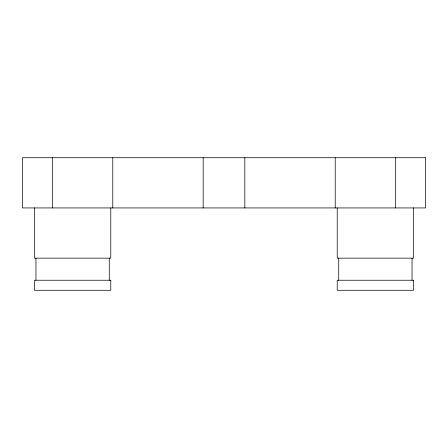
<?xml version="1.0" encoding="UTF-8"?>
<svg xmlns="http://www.w3.org/2000/svg" width="448" height="448" viewBox="0 0 448 448"><rect width="100%" height="100%" fill="white"/><g stroke="black" fill="none" stroke-linecap="round" stroke-linejoin="round"><path stroke-width="0.67" d="M413.549 207.934L413.549 258.143L337.221 258.143L337.221 207.934M412.042 258.143L412.042 280.241M395.472 157.718L395.472 207.934M338.727 258.143L338.727 280.241M335.216 157.718L335.216 207.934M244.832 157.718L244.832 207.934M203.168 157.718L203.168 207.934M112.784 157.718L112.784 207.934M110.779 207.934L110.779 258.143L34.451 258.143L34.451 207.934M109.273 258.143L109.273 280.241M52.528 157.718L52.528 207.934M35.958 258.143L35.958 280.241M425.6 157.718L22.4 157.718L22.4 207.934L425.6 207.934L425.6 157.718M110.779 280.241L34.451 280.241L34.451 290.282L110.779 290.282L110.779 280.241M413.549 280.241L337.221 280.241L337.221 290.282L413.549 290.282L413.549 280.241"/></g></svg>
